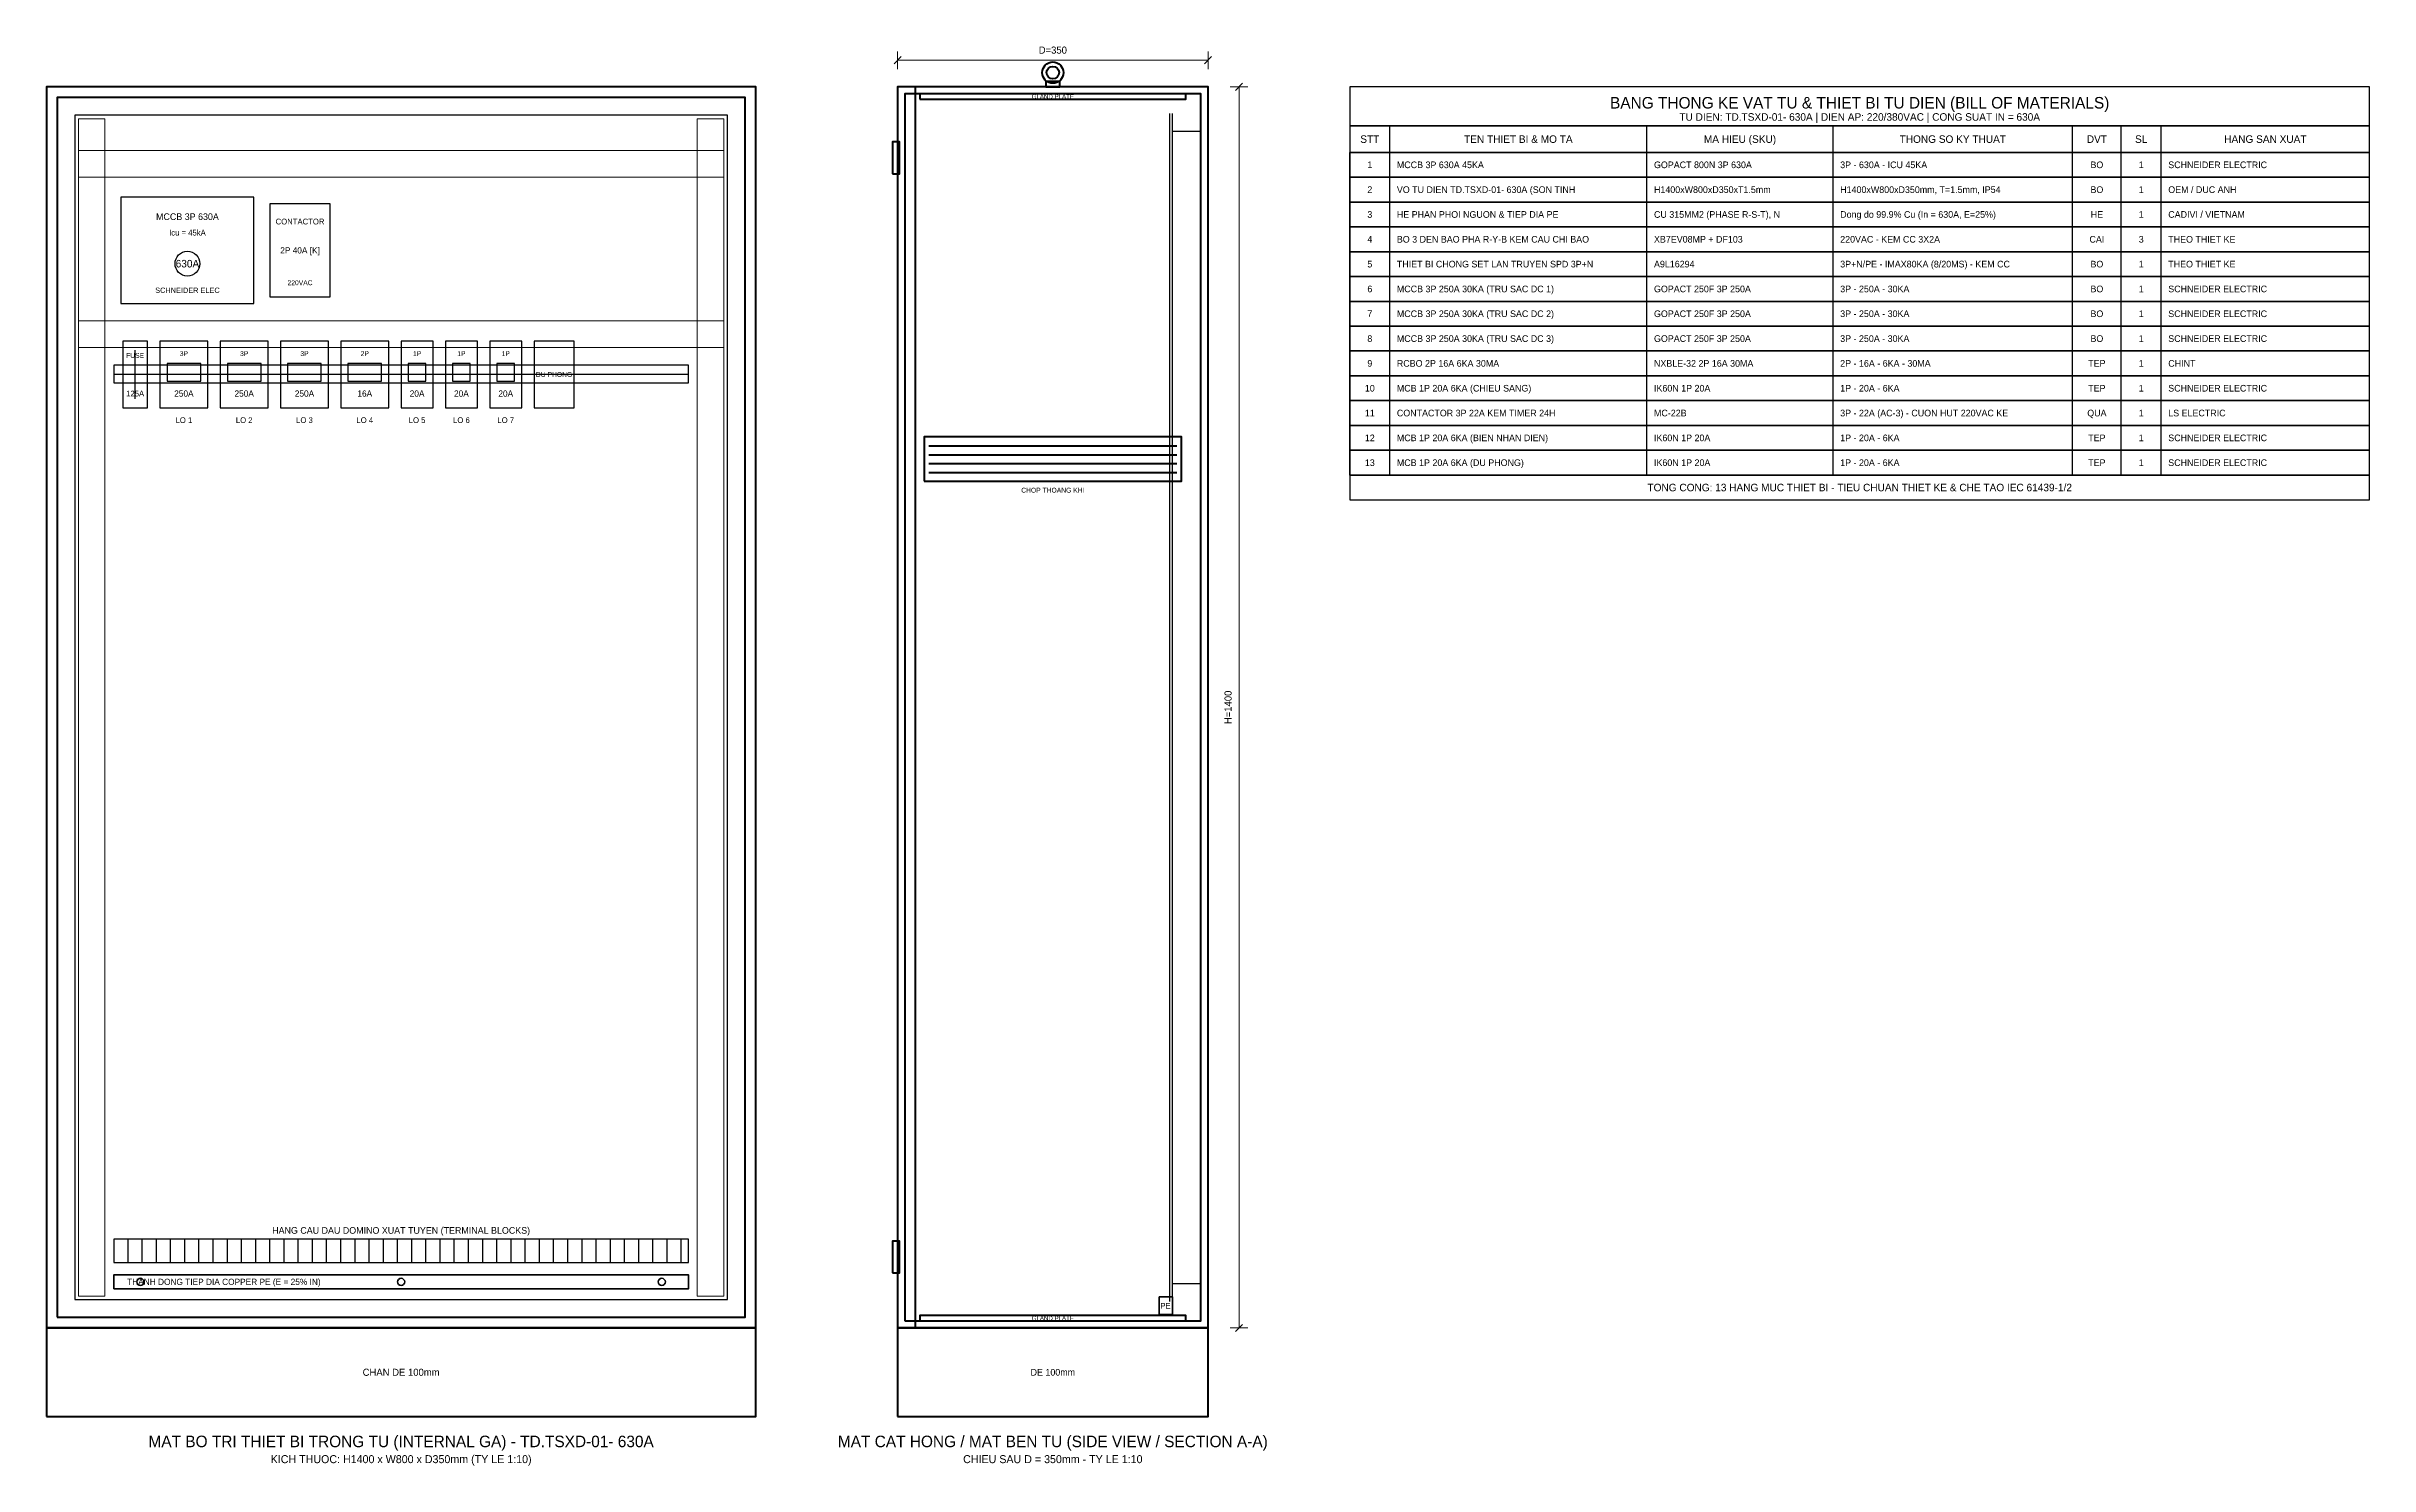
# Model space of a CAD drawing. Header units: metres. Extents: x 48 to 4640, y 45 to 1646.
# Drawn here: x 2020 to 4640, y 45 to 1646 of the extents above; entities that cross this region are included whole.
import ezdxf
from ezdxf.enums import TextEntityAlignment as Align

# ---------------------------------------------------------------- set-up
doc = ezdxf.new("R2010")
doc.units = ezdxf.units.M
for name, color, linetype, lineweight in [('0_COPPER', 3, 'Continuous', 35), ('0_DEVICES', 7, 'Continuous', 30), ('0_DIM', 1, 'Continuous', 15), ('0_DUCTS', 8, 'Continuous', 18), ('0_FRAME', 6, 'Continuous', 40), ('0_PLATE', 4, 'Continuous', 25), ('0_TABLE', 4, 'Continuous', 25), ('0_TABLE_HDR', 2, 'Continuous', 30), ('0_TEXT', 7, 'Continuous', 20), ('0_TEXT_TITLE', 3, 'Continuous', 30)]:
    doc.layers.add(name, color=color, linetype=linetype, lineweight=lineweight)

msp = doc.modelspace()

# ---------------------------------------------------------------- linework, layer by layer
at = {"layer": '0_COPPER', "color": 3}
for points in [[(2096, 244), (2744, 244), (2744, 260), (2096, 260), (2096, 244)], [(3275, 215), (3290, 215), (3290, 235), (3275, 235), (3275, 215)]]:
    msp.add_lwpolyline(points, close=True, dxfattribs=at)
for centre in [(2126, 252), (2420, 252), (2714, 252)]:
    msp.add_circle(centre, 4, dxfattribs=at)
at = {"layer": '0_DEVICES'}
for p, q in [((2120, 1248), (2120, 1303)), ((2112, 274), (2112, 300)), ((2128, 274), (2128, 300)), ((2144, 274), (2144, 300)), ((2160, 274), (2160, 300)), ((2176, 274), (2176, 300)), ((2192, 274), (2192, 300)), ((2208, 274), (2208, 300)), ((2224, 274), (2224, 300)), ((2240, 274), (2240, 300)), ((2256, 274), (2256, 300)), ((2272, 274), (2272, 300)), ((2288, 274), (2288, 300)), ((2304, 274), (2304, 300)), ((2320, 274), (2320, 300)), ((2336, 274), (2336, 300)), ((2352, 274), (2352, 300)), ((2368, 274), (2368, 300)), ((2384, 274), (2384, 300)), ((2400, 274), (2400, 300)), ((2416, 274), (2416, 300)), ((2432, 274), (2432, 300)), ((2448, 274), (2448, 300)), ((2464, 274), (2464, 300)), ((2480, 274), (2480, 300)), ((2496, 274), (2496, 300)), ((2512, 274), (2512, 300)), ((2528, 274), (2528, 300)), ((2544, 274), (2544, 300)), ((2560, 274), (2560, 300)), ((2576, 274), (2576, 300)), ((2592, 274), (2592, 300)), ((2608, 274), (2608, 300)), ((2624, 274), (2624, 300)), ((2640, 274), (2640, 300)), ((2656, 274), (2656, 300)), ((2672, 274), (2672, 300)), ((2688, 274), (2688, 300)), ((2704, 274), (2704, 300)), ((2720, 274), (2720, 300)), ((2736, 274), (2736, 300))]:
    msp.add_line(p, q, dxfattribs=at)
for points in [[(2104, 1355.5), (2254, 1355.5), (2254, 1475.5), (2104, 1475.5), (2104, 1355.5)], [(2272, 1363), (2340, 1363), (2340, 1468), (2272, 1468), (2272, 1363)], [(2106, 1238), (2134, 1238), (2134, 1313), (2106, 1313), (2106, 1238)], [(2148, 1238), (2202, 1238), (2202, 1313), (2148, 1313), (2148, 1238)], [(2216, 1238), (2270, 1238), (2270, 1313), (2216, 1313), (2216, 1238)], [(2284, 1238), (2338, 1238), (2338, 1313), (2284, 1313), (2284, 1238)], [(2352, 1238), (2406, 1238), (2406, 1313), (2352, 1313), (2352, 1238)], [(2420, 1238), (2456, 1238), (2456, 1313), (2420, 1313), (2420, 1238)], [(2470, 1238), (2506, 1238), (2506, 1313), (2470, 1313), (2470, 1238)], [(2520, 1238), (2556, 1238), (2556, 1313), (2520, 1313), (2520, 1238)], [(2570, 1238), (2615, 1238), (2615, 1313), (2570, 1313), (2570, 1238)], [(2156, 1268), (2194, 1268), (2194, 1288), (2156, 1288), (2156, 1268)], [(2224, 1268), (2262, 1268), (2262, 1288), (2224, 1288), (2224, 1268)], [(2292, 1268), (2330, 1268), (2330, 1288), (2292, 1288), (2292, 1268)], [(2360, 1268), (2398, 1268), (2398, 1288), (2360, 1288), (2360, 1268)], [(2428, 1268), (2448, 1268), (2448, 1288), (2428, 1288), (2428, 1268)], [(2478, 1268), (2498, 1268), (2498, 1288), (2478, 1288), (2478, 1268)], [(2528, 1268), (2548, 1268), (2548, 1288), (2528, 1288), (2528, 1268)], [(2096, 274), (2744, 274), (2744, 300), (2096, 300), (2096, 274)]]:
    msp.add_lwpolyline(points, close=True, dxfattribs=at)
msp.add_circle((2179, 1400.5), 14, dxfattribs=at)
at = {"layer": '0_DIM', "color": 1}
for p, q in [((2976, 1626), (2984, 1634)), ((2980, 1620), (2980, 1640)), ((2980, 1630), (3330, 1630)), ((3326, 1626), (3334, 1634)), ((3330, 1620), (3330, 1640)), ((3355, 1600), (3375, 1600)), ((3361, 1596), (3369, 1604)), ((3365, 200), (3365, 1600)), ((3355, 200), (3375, 200)), ((3361, 196), (3369, 204))]:
    msp.add_line(p, q, dxfattribs=at)
at = {"layer": '0_DUCTS'}
for points in [[(2056, 236), (2086, 236), (2086, 1564), (2056, 1564), (2056, 236)], [(2754, 236), (2784, 236), (2784, 1564), (2754, 1564), (2754, 236)], [(2056, 1498), (2784, 1498), (2784, 1528), (2056, 1528), (2056, 1498)], [(2056, 1306), (2784, 1306), (2784, 1336), (2056, 1336), (2056, 1306)]]:
    msp.add_lwpolyline(points, close=True, dxfattribs=at)
at = {"layer": '0_FRAME'}
for p, q in [((3015, 1195), (3295, 1195)), ((3015, 1185), (3295, 1185)), ((3015, 1175), (3295, 1175)), ((3015, 1165), (3295, 1165))]:
    msp.add_line(p, q, dxfattribs=at)
for points in [[(2020, 200), (2820, 200), (2820, 1600), (2020, 1600), (2020, 200)], [(2980, 200), (3330, 200), (3330, 1600), (2980, 1600), (2980, 200)], [(2980, 200), (3000, 200), (3000, 1600), (2980, 1600), (2980, 200)], [(3147, 1600), (3163, 1600), (3163, 1606), (3147, 1606), (3147, 1600)], [(2032, 212), (2808, 212), (2808, 1588), (2032, 1588), (2032, 212)], [(2988, 208), (3322, 208), (3322, 1592), (2988, 1592), (2988, 208)], [(3005, 1586), (3305, 1586), (3305, 1592), (3005, 1592), (3005, 1586)], [(2974, 1502), (2982, 1502), (2982, 1538), (2974, 1538), (2974, 1502)], [(3010, 1155), (3300, 1155), (3300, 1205), (3010, 1205), (3010, 1155)], [(2974, 262), (2982, 262), (2982, 298), (2974, 298), (2974, 262)], [(3005, 208), (3305, 208), (3305, 214), (3005, 214), (3005, 208)], [(2020, 100), (2820, 100), (2820, 200), (2020, 200), (2020, 100)], [(2980, 100), (3330, 100), (3330, 200), (2980, 200), (2980, 100)]]:
    msp.add_lwpolyline(points, close=True, dxfattribs=at)
for radius in [12, 7]:
    msp.add_circle((3155, 1616), radius, dxfattribs=at)
at = {"layer": '0_PLATE', "color": 4}
for p, q in [((3287, 230), (3287, 1570)), ((3290, 230), (3290, 1570)), ((3290, 1550), (3322, 1550)), ((3290, 250), (3322, 250))]:
    msp.add_line(p, q, dxfattribs=at)
at = {"layer": '0_PLATE'}
msp.add_line((2096, 1276), (2744, 1276), dxfattribs=at)
for points in [[(2052, 232), (2788, 232), (2788, 1568), (2052, 1568), (2052, 232)], [(2096, 1266), (2744, 1266), (2744, 1286), (2096, 1286), (2096, 1266)]]:
    msp.add_lwpolyline(points, close=True, dxfattribs=at)
at = {"layer": '0_TABLE', "color": 4}
for p, q in [((3535, 1526), (3535, 1556)), ((3825, 1526), (3825, 1556)), ((4035, 1526), (4035, 1556)), ((4305, 1526), (4305, 1556)), ((4360, 1526), (4360, 1556)), ((4405, 1526), (4405, 1556)), ((3490, 1498), (3490, 1526)), ((3535, 1498), (3535, 1526)), ((3825, 1498), (3825, 1526)), ((4035, 1498), (4035, 1526)), ((4305, 1498), (4305, 1526)), ((4360, 1498), (4360, 1526)), ((4405, 1498), (4405, 1526)), ((3490, 1470), (3490, 1498)), ((3535, 1470), (3535, 1498)), ((3825, 1470), (3825, 1498)), ((4035, 1470), (4035, 1498)), ((4305, 1470), (4305, 1498)), ((4360, 1470), (4360, 1498)), ((4405, 1470), (4405, 1498)), ((3490, 1442), (3490, 1470)), ((3535, 1442), (3535, 1470)), ((3825, 1442), (3825, 1470)), ((4035, 1442), (4035, 1470)), ((4305, 1442), (4305, 1470)), ((4360, 1442), (4360, 1470)), ((4405, 1442), (4405, 1470)), ((3490, 1414), (3490, 1442)), ((3535, 1414), (3535, 1442)), ((3825, 1414), (3825, 1442)), ((4035, 1414), (4035, 1442)), ((4305, 1414), (4305, 1442)), ((4360, 1414), (4360, 1442)), ((4405, 1414), (4405, 1442)), ((3490, 1386), (3490, 1414)), ((3535, 1386), (3535, 1414)), ((3825, 1386), (3825, 1414)), ((4035, 1386), (4035, 1414)), ((4305, 1386), (4305, 1414)), ((4360, 1386), (4360, 1414)), ((4405, 1386), (4405, 1414)), ((3490, 1358), (3490, 1386)), ((3535, 1358), (3535, 1386)), ((3825, 1358), (3825, 1386)), ((4035, 1358), (4035, 1386)), ((4305, 1358), (4305, 1386)), ((4360, 1358), (4360, 1386)), ((4405, 1358), (4405, 1386)), ((3490, 1330), (3490, 1358)), ((3535, 1330), (3535, 1358)), ((3825, 1330), (3825, 1358)), ((4035, 1330), (4035, 1358)), ((4305, 1330), (4305, 1358)), ((4360, 1330), (4360, 1358)), ((4405, 1330), (4405, 1358)), ((3490, 1302), (3490, 1330)), ((3535, 1302), (3535, 1330)), ((3825, 1302), (3825, 1330)), ((4035, 1302), (4035, 1330)), ((4305, 1302), (4305, 1330)), ((4360, 1302), (4360, 1330)), ((4405, 1302), (4405, 1330)), ((3490, 1274), (3490, 1302)), ((3535, 1274), (3535, 1302)), ((3825, 1274), (3825, 1302)), ((4035, 1274), (4035, 1302)), ((4305, 1274), (4305, 1302)), ((4360, 1274), (4360, 1302)), ((4405, 1274), (4405, 1302)), ((3490, 1246), (3490, 1274)), ((3535, 1246), (3535, 1274)), ((3825, 1246), (3825, 1274)), ((4035, 1246), (4035, 1274)), ((4305, 1246), (4305, 1274)), ((4360, 1246), (4360, 1274)), ((4405, 1246), (4405, 1274)), ((3490, 1218), (3490, 1246)), ((3535, 1218), (3535, 1246)), ((3825, 1218), (3825, 1246)), ((4035, 1218), (4035, 1246)), ((4305, 1218), (4305, 1246)), ((4360, 1218), (4360, 1246)), ((4405, 1218), (4405, 1246)), ((3490, 1190), (3490, 1218)), ((3535, 1190), (3535, 1218)), ((3825, 1190), (3825, 1218)), ((4035, 1190), (4035, 1218)), ((4305, 1190), (4305, 1218)), ((4360, 1190), (4360, 1218)), ((4405, 1190), (4405, 1218)), ((3490, 1162), (3490, 1190)), ((3535, 1162), (3535, 1190)), ((3825, 1162), (3825, 1190)), ((4035, 1162), (4035, 1190)), ((4305, 1162), (4305, 1190)), ((4360, 1162), (4360, 1190)), ((4405, 1162), (4405, 1190))]:
    msp.add_line(p, q, dxfattribs=at)
for points in [[(3490, 1556), (4640, 1556), (4640, 1600), (3490, 1600), (3490, 1556)], [(3490, 1526), (4640, 1526), (4640, 1556), (3490, 1556), (3490, 1526)], [(3490, 1498), (4640, 1498), (4640, 1526), (3490, 1526), (3490, 1498)], [(3490, 1470), (4640, 1470), (4640, 1498), (3490, 1498), (3490, 1470)], [(3490, 1442), (4640, 1442), (4640, 1470), (3490, 1470), (3490, 1442)], [(3490, 1414), (4640, 1414), (4640, 1442), (3490, 1442), (3490, 1414)], [(3490, 1386), (4640, 1386), (4640, 1414), (3490, 1414), (3490, 1386)], [(3490, 1358), (4640, 1358), (4640, 1386), (3490, 1386), (3490, 1358)], [(3490, 1330), (4640, 1330), (4640, 1358), (3490, 1358), (3490, 1330)], [(3490, 1302), (4640, 1302), (4640, 1330), (3490, 1330), (3490, 1302)], [(3490, 1274), (4640, 1274), (4640, 1302), (3490, 1302), (3490, 1274)], [(3490, 1246), (4640, 1246), (4640, 1274), (3490, 1274), (3490, 1246)], [(3490, 1218), (4640, 1218), (4640, 1246), (3490, 1246), (3490, 1218)], [(3490, 1190), (4640, 1190), (4640, 1218), (3490, 1218), (3490, 1190)], [(3490, 1162), (4640, 1162), (4640, 1190), (3490, 1190), (3490, 1162)], [(3490, 1134), (4640, 1134), (4640, 1162), (3490, 1162), (3490, 1134)]]:
    msp.add_lwpolyline(points, close=True, dxfattribs=at)

# ---------------------------------------------------------------- texts
at = {"layer": '0_COPPER', "color": 3}
msp.add_text('THANH DONG TIEP DIA COPPER PE (E = 25% IN)', height=7, dxfattribs=at).set_placement((2111, 252), align=Align.MIDDLE_LEFT)
msp.add_text('PE', height=6.5, dxfattribs=at).set_placement((3282, 225), align=Align.MIDDLE_CENTER)
at = {"layer": '0_TABLE_HDR', "color": 2}
for s, height, p in [('BANG THONG KE VAT TU & THIET BI TU DIEN (BILL OF MATERIALS)', 13, (4065, 1582)), ('STT', 8.5, (3512.5, 1541)), ('TEN THIET BI & MO TA', 8.5, (3680, 1541)), ('MA HIEU (SKU)', 8.5, (3930, 1541)), ('THONG SO KY THUAT', 8.5, (4170, 1541)), ('DVT', 8.5, (4332.5, 1541)), ('SL', 8.5, (4382.5, 1541)), ('HANG SAN XUAT', 8.5, (4522.5, 1541)), ('TONG CONG: 13 HANG MUC THIET BI - TIEU CHUAN THIET KE & CHE TAO IEC 61439-1/2', 8.5, (4065, 1148))]:
    msp.add_text(s, height=height, dxfattribs=at).set_placement(p, align=Align.MIDDLE_CENTER)
at = {"layer": '0_TEXT', "color": 1}
msp.add_text('D=350', height=8, dxfattribs=at).set_placement((3155, 1635), align=Align.BOTTOM_CENTER)
at = {"layer": '0_TEXT'}
for s, height, p in [('GLAND PLATE', 5, (3155, 1589)), ('TU DIEN: TD.TSXD-01- 630A | DIEN AP: 220/380VAC | CONG SUAT IN = 630A', 8.5, (4065, 1566)), ('MCCB 3P 630A', 7.5, (2179, 1453.5)), ('CONTACTOR', 6.5, (2306, 1448)), ('Icu = 45kA', 6.5, (2179, 1435.5)), ('SCHNEIDER ELEC', 6, (2179, 1370.5)), ('220VAC', 5.5, (2306, 1379)), ('FUSE', 5.5, (2120, 1297)), ('3P', 5.5, (2175, 1299)), ('3P', 5.5, (2243, 1299)), ('3P', 5.5, (2311, 1299)), ('2P', 5.5, (2379, 1299)), ('1P', 5.5, (2438, 1299)), ('1P', 5.5, (2488, 1299)), ('1P', 5.5, (2538, 1299)), ('DU PHONG', 5.5, (2592.5, 1275.5)), ('CHOP THOANG KHI', 5.5, (3155, 1145)), ('HANG CAU DAU DOMINO XUAT TUYEN (TERMINAL BLOCKS)', 7.5, (2420, 310)), ('GLAND PLATE', 5, (3155, 211)), ('CHAN DE 100mm', 8, (2420, 150)), ('DE 100mm', 7.5, (3155, 150)), ('KICH THUOC: H1400 x W800 x D350mm (TY LE 1:10)', 9, (2420, 52)), ('CHIEU SAU D = 350mm - TY LE 1:10', 9, (3155, 52))]:
    msp.add_text(s, height=height, dxfattribs=at).set_placement(p, align=Align.MIDDLE_CENTER)
at = {"layer": '0_TEXT', "color": 7}
for s, p in [('1', (3512.5, 1512)), ('BO', (4332.5, 1512)), ('1', (4382.5, 1512)), ('2', (3512.5, 1484)), ('BO', (4332.5, 1484)), ('1', (4382.5, 1484)), ('3', (3512.5, 1456)), ('HE', (4332.5, 1456)), ('1', (4382.5, 1456)), ('4', (3512.5, 1428)), ('CAI', (4332.5, 1428)), ('3', (4382.5, 1428)), ('5', (3512.5, 1400)), ('BO', (4332.5, 1400)), ('1', (4382.5, 1400)), ('6', (3512.5, 1372)), ('BO', (4332.5, 1372)), ('1', (4382.5, 1372)), ('7', (3512.5, 1344)), ('BO', (4332.5, 1344)), ('1', (4382.5, 1344)), ('8', (3512.5, 1316)), ('BO', (4332.5, 1316)), ('1', (4382.5, 1316)), ('9', (3512.5, 1288)), ('TEP', (4332.5, 1288)), ('1', (4382.5, 1288)), ('10', (3512.5, 1260)), ('TEP', (4332.5, 1260)), ('1', (4382.5, 1260)), ('11', (3512.5, 1232)), ('QUA', (4332.5, 1232)), ('1', (4382.5, 1232)), ('12', (3512.5, 1204)), ('TEP', (4332.5, 1204)), ('1', (4382.5, 1204)), ('13', (3512.5, 1176)), ('TEP', (4332.5, 1176)), ('1', (4382.5, 1176))]:
    msp.add_text(s, height=7.5, dxfattribs=at).set_placement(p, align=Align.MIDDLE_CENTER)
for s, p in [('MCCB 3P 630A 45KA', (3543, 1512)), ('GOPACT 800N 3P 630A', (3833, 1512)), ('3P - 630A - ICU 45KA', (4043, 1512)), ('VO TU DIEN TD.TSXD-01- 630A (SON TINH ', (3543, 1484)), ('H1400xW800xD350xT1.5mm', (3833, 1484)), ('H1400xW800xD350mm, T=1.5mm, IP54', (4043, 1484)), ('HE PHAN PHOI NGUON & TIEP DIA PE', (3543, 1456)), ('CU 315MM2 (PHASE R-S-T), N', (3833, 1456)), ('Dong do 99.9% Cu (In = 630A, E=25%)', (4043, 1456)), ('BO 3 DEN BAO PHA R-Y-B KEM CAU CHI BAO', (3543, 1428)), ('XB7EV08MP + DF103', (3833, 1428)), ('220VAC - KEM CC 3X2A', (4043, 1428)), ('THIET BI CHONG SET LAN TRUYEN SPD 3P+N', (3543, 1400)), ('A9L16294', (3833, 1400)), ('3P+N/PE - IMAX80KA (8/20ΜS) - KEM CC', (4043, 1400)), ('MCCB 3P 250A 30KA (TRU SAC DC 1)', (3543, 1372)), ('GOPACT 250F 3P 250A', (3833, 1372)), ('3P - 250A - 30KA', (4043, 1372)), ('MCCB 3P 250A 30KA (TRU SAC DC 2)', (3543, 1344)), ('GOPACT 250F 3P 250A', (3833, 1344)), ('3P - 250A - 30KA', (4043, 1344)), ('MCCB 3P 250A 30KA (TRU SAC DC 3)', (3543, 1316)), ('GOPACT 250F 3P 250A', (3833, 1316)), ('3P - 250A - 30KA', (4043, 1316)), ('RCBO 2P 16A 6KA 30MA', (3543, 1288)), ('NXBLE-32 2P 16A 30MA', (3833, 1288)), ('2P - 16A - 6KA - 30MA', (4043, 1288)), ('MCB 1P 20A 6KA (CHIEU SANG)', (3543, 1260)), ('IK60N 1P 20A', (3833, 1260)), ('1P - 20A - 6KA', (4043, 1260)), ('CONTACTOR 3P 22A KEM TIMER 24H', (3543, 1232)), ('MC-22B', (3833, 1232)), ('3P - 22A (AC-3) - CUON HUT 220VAC KE', (4043, 1232)), ('MCB 1P 20A 6KA (BIEN NHAN DIEN)', (3543, 1204)), ('IK60N 1P 20A', (3833, 1204)), ('1P - 20A - 6KA', (4043, 1204)), ('MCB 1P 20A 6KA (DU PHONG)', (3543, 1176)), ('IK60N 1P 20A', (3833, 1176)), ('1P - 20A - 6KA', (4043, 1176))]:
    msp.add_text(s, height=7.5, dxfattribs=at).set_placement(p, align=Align.MIDDLE_LEFT)
at = {"layer": '0_TEXT', "color": 3}
for s, p in [('SCHNEIDER ELECTRIC', (4413, 1512)), ('OEM / DUC ANH', (4413, 1484)), ('CADIVI / VIETNAM', (4413, 1456)), ('THEO THIET KE', (4413, 1428)), ('THEO THIET KE', (4413, 1400)), ('SCHNEIDER ELECTRIC', (4413, 1372)), ('SCHNEIDER ELECTRIC', (4413, 1344)), ('SCHNEIDER ELECTRIC', (4413, 1316)), ('CHINT', (4413, 1288)), ('SCHNEIDER ELECTRIC', (4413, 1260)), ('LS ELECTRIC', (4413, 1232)), ('SCHNEIDER ELECTRIC', (4413, 1204)), ('SCHNEIDER ELECTRIC', (4413, 1176))]:
    msp.add_text(s, height=7.5, dxfattribs=at).set_placement(p, align=Align.MIDDLE_LEFT)
at = {"layer": '0_TEXT', "color": 1}
msp.add_text('H=1400', height=8, rotation=90, dxfattribs=at).set_placement((3359, 900), align=Align.BOTTOM_CENTER)
at = {"layer": '0_TEXT_TITLE'}
for s, height, p in [('2P 40A [K]', 7, (2306, 1415.5)), ('630A', 8.5, (2179, 1400.5)), ('250A', 7, (2175, 1254)), ('250A', 7, (2243, 1254)), ('250A', 7, (2311, 1254)), ('16A', 7, (2379, 1254)), ('20A', 7, (2438, 1254)), ('20A', 7, (2488, 1254)), ('20A', 7, (2538, 1254)), ('125A', 6.5, (2120, 1254)), ('LO 1', 6.5, (2175, 1224)), ('LO 2', 6.5, (2243, 1224)), ('LO 3', 6.5, (2311, 1224)), ('LO 4', 6.5, (2379, 1224)), ('LO 5', 6.5, (2438, 1224)), ('LO 6', 6.5, (2488, 1224)), ('LO 7', 6.5, (2538, 1224)), ('MAT BO TRI THIET BI TRONG TU (INTERNAL GA) - TD.TSXD-01- 630A', 13, (2420, 72)), ('MAT CAT HONG / MAT BEN TU (SIDE VIEW / SECTION A-A)', 13, (3155, 72))]:
    msp.add_text(s, height=height, dxfattribs=at).set_placement(p, align=Align.MIDDLE_CENTER)

doc.saveas('drawing.dxf')
